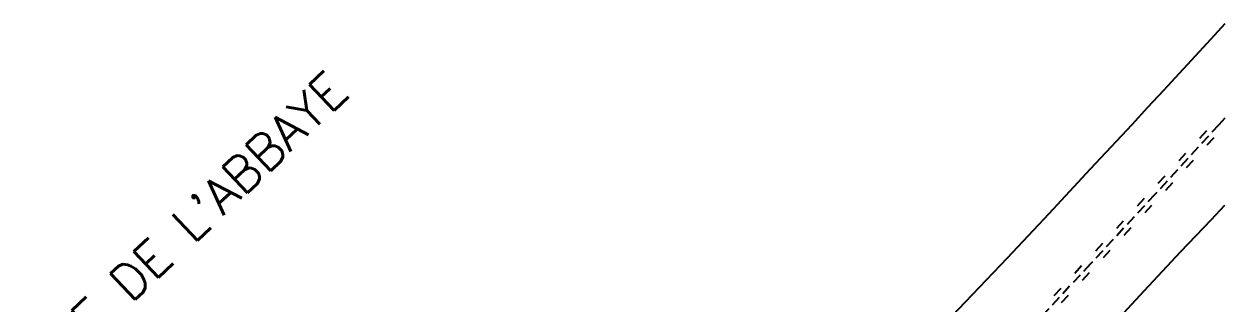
# Model space of a CAD drawing. Header units: millimetres. Extents: x 182998 to 184000, y 151998 to 153001.
# Drawn here: x 183941.3 to 184000, y 152162.3 to 152175.9 of the extents above; entities that cross this region are included whole.
import ezdxf
from ezdxf.enums import TextEntityAlignment as Align

# ---------------------------------------------------------------- set-up
doc = ezdxf.new("R2010")
doc.units = ezdxf.units.MM
doc.linetypes.add('DASHED', pattern=[0.75, 0.5, -0.25])
doc.layers.get('0').update_dxf_attribs({"linetype": 'CONTINUOUS'})
for name, color, linetype in [('W0008', 7, 'CONTINUOUS'), ('W0211', 2, 'CONTINUOUS'), ('W0220', 5, 'DASHED'), ('W0989', 7, 'CONTINUOUS')]:
    doc.layers.add(name, color=color, linetype=linetype)
doc.styles.get("Standard").update_dxf_attribs({"font": 'romans.shx', "width": 0.85})

# ---------------------------------------------------------------- blocks, each defined once
blk = doc.blocks.new('t220o')
at = {"color": 0, "linetype": 'Continuous'}
for p, q in [((-0.25, 0.25), (0.25, 0.25)), ((-0.25, -0.25), (0.25, -0.25))]:
    blk.add_line(p, q, dxfattribs=at)

msp = doc.modelspace()

# ---------------------------------------------------------------- linework, layer by layer
at = {"layer": 'W0008'}
msp.add_lwpolyline([(183956.897, 152127.071), (183958.875, 152128.382), (183960.816, 152129.746), (183962.721, 152131.16), (183964.588, 152132.625), (183969.44, 152136.66), (183974.174, 152140.831), (183978.808, 152145.112), (183983.362, 152149.476), (183985.233, 152151.332), (183987.073, 152153.22), (183988.887, 152155.131), (183990.684, 152157.059), (183992.469, 152158.996), (183994.254, 152160.934), (183996.044, 152162.867), (183997.847, 152164.787), (183999.32, 152166.342), (184000, 152167.058)], dxfattribs=at)
at = {"layer": 'W0211'}
for points in [[(184000, 152175.934), (183999.314, 152175.192), (183998.539, 152174.353), (183997.764, 152173.515), (183996.989, 152172.676), (183996.214, 152171.838), (183995.438, 152171)], [(183995.438, 152171), (183993.412, 152168.818), (183991.381, 152166.641), (183989.341, 152164.472), (183987.292, 152162.313), (183984.73, 152159.62), (183982.162, 152156.931), (183979.562, 152154.273), (183976.902, 152151.674), (183974.147, 152149.116), (183971.338, 152146.617), (183968.495, 152144.158), (183965.632, 152141.723), (183965.103, 152141.257), (183964.591, 152140.773), (183964.09, 152140.278), (183963.595, 152139.778), (183963.095, 152139.28), (183962.586, 152138.792), (183962.06, 152138.321), (183961.513, 152137.874)]]:
    msp.add_lwpolyline(points, dxfattribs=at)
at = {"layer": 'W0220'}
for points in [[(183999.703, 152171), (183996.571, 152167.588), (183993.426, 152164.187), (183990.269, 152160.798), (183987.099, 152157.42), (183983.936, 152154.022), (183980.78, 152150.61), (183977.567, 152147.248), (183974.236, 152144.005), (183971.221, 152141.276), (183968.129, 152138.633), (183964.965, 152136.078), (183961.729, 152133.614)], [(184000, 152171.326), (183999.703, 152171)]]:
    msp.add_lwpolyline(points, dxfattribs=at)

# ---------------------------------------------------------------- block references
for p, rotation in [((183999.104, 152170.348), 227.4519250213241), ((183998.09, 152169.243), 227.4519250213241), ((183997.076, 152168.137), 227.4519250213241), ((183996.059, 152167.034), 227.2396952961694), ((183995.041, 152165.933), 227.2396952961694), ((183994.022, 152164.832), 227.2396952961694), ((183993.002, 152163.732), 227.0296738084348), ((183991.98, 152162.634), 227.0296738084348)]:
    msp.add_blockref('t220o', p, dxfattribs=dict(at, rotation=rotation))

# ---------------------------------------------------------------- texts
at = {"layer": 'W0989'}
msp.add_text("RUE DE L'ABBAYE  ", height=1.75, rotation=43.5933, dxfattribs=at).set_placement((183950.015, 152166.8), align=Align.MIDDLE_CENTER)

doc.saveas('drawing.dxf')
